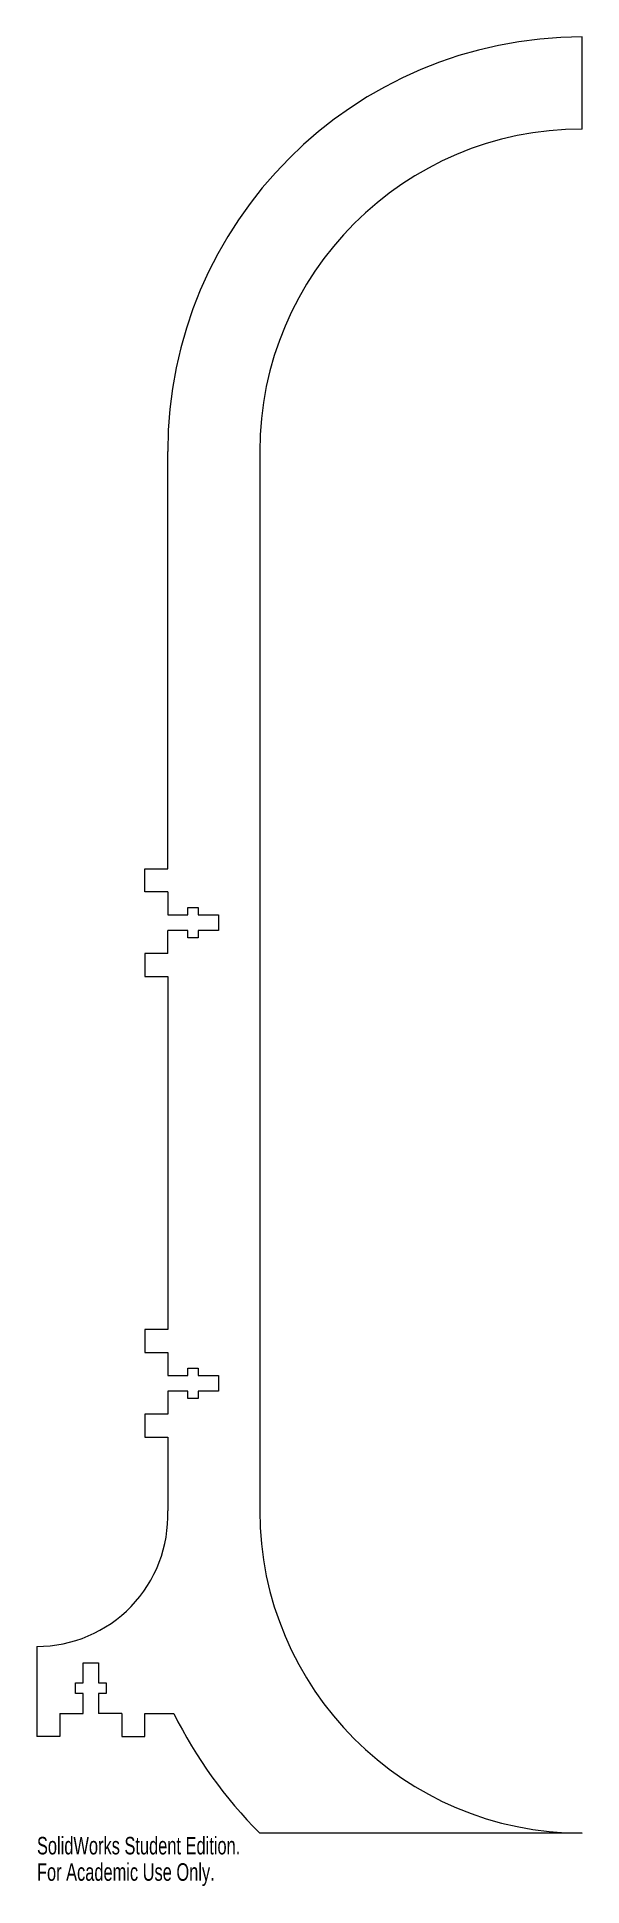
# Model space of a CAD drawing. Header units: inches. Extents: x -2.4 to 3.5, y -9.8 to 10.3.
import ezdxf

# ---------------------------------------------------------------- set-up
doc = ezdxf.new("R2010")
doc.units = ezdxf.units.IN
doc.header["$MEASUREMENT"] = 0
doc.styles.add('SLDTEXTSTYLE0', font='TXT', dxfattribs={"width": 0.7})

msp = doc.modelspace()

# ---------------------------------------------------------------- linework, layer by layer
at = {"color": 7, "linetype": 'Continuous', "lineweight": 15}
for p, q in [((3.5, 9.25), (3.5, 10.25)), ((-1, 1.22), (-1, 5.75)), ((0, 5.75), (0, -5.75)), ((-1.25, 1.22), (-1, 1.22)), ((-1.25, 0.97), (-1.25, 1.22)), ((-1, 0.97), (-1.25, 0.97)), ((-1, 0.97), (-1, 0.72)), ((-1, 0.72), (-0.782, 0.72)), ((-0.782, 0.72), (-0.782, 0.8)), ((-0.782, 0.8), (-0.668, 0.8)), ((-0.668, 0.8), (-0.668, 0.72)), ((-0.668, 0.72), (-0.45, 0.72)), ((-0.45, 0.72), (-0.45, 0.55)), ((-1, 0.3), (-1, 0.55)), ((-0.782, 0.55), (-1, 0.55)), ((-0.782, 0.47), (-0.782, 0.55)), ((-0.668, 0.47), (-0.782, 0.47)), ((-0.45, 0.55), (-0.668, 0.55)), ((-0.668, 0.55), (-0.668, 0.47)), ((-1, 0.3), (-1.25, 0.3)), ((-1.25, 0.3), (-1.25, 0.05)), ((-1.25, 0.05), (-1, 0.05)), ((-1, 0.05), (-1, -3.78)), ((-1, -3.78), (-1.25, -3.78)), ((-1.25, -3.78), (-1.25, -4.03)), ((-1.25, -4.03), (-1, -4.03)), ((-1, -4.03), (-1, -4.28)), ((-0.782, -4.28), (-0.782, -4.2)), ((-0.782, -4.2), (-0.668, -4.2)), ((-0.668, -4.2), (-0.668, -4.28)), ((-1, -4.28), (-0.782, -4.28)), ((-0.668, -4.28), (-0.45, -4.28)), ((-0.45, -4.28), (-0.45, -4.45)), ((-0.782, -4.45), (-1, -4.45)), ((-1, -4.45), (-1, -4.7)), ((-0.782, -4.53), (-0.782, -4.45)), ((-0.668, -4.53), (-0.782, -4.53)), ((-0.45, -4.45), (-0.668, -4.45)), ((-0.668, -4.45), (-0.668, -4.53)), ((-1, -4.7), (-1.25, -4.7)), ((-1.25, -4.7), (-1.25, -4.95)), ((-1.25, -4.95), (-1, -4.95)), ((-1, -4.95), (-1, -5.75)), ((-2.42, -7.222), (-2.42, -8.2)), ((-1.92, -7.618), (-1.92, -7.4)), ((-1.92, -7.4), (-1.75, -7.4)), ((-1.75, -7.4), (-1.75, -7.618)), ((-2, -7.732), (-2, -7.618)), ((-2, -7.618), (-1.92, -7.618)), ((-1.75, -7.618), (-1.67, -7.618)), ((-1.67, -7.618), (-1.67, -7.732)), ((-1.92, -7.732), (-2, -7.732)), ((-1.92, -7.95), (-1.92, -7.732)), ((-1.67, -7.732), (-1.75, -7.732)), ((-1.75, -7.732), (-1.75, -7.95)), ((-2.17, -7.95), (-2.17, -8.2)), ((-2.17, -7.95), (-1.92, -7.95)), ((-1.5, -7.95), (-1.75, -7.95)), ((-1.5, -7.95), (-1.5, -8.2)), ((-1.25, -8.2), (-1.25, -7.95)), ((-1.25, -7.95), (-0.934, -7.95)), ((-2.17, -8.2), (-2.42, -8.2)), ((-1.5, -8.2), (-1.25, -8.2)), ((3.5, -9.25), (0, -9.25))]:
    msp.add_line(p, q, dxfattribs=at)
for centre, radius, start, end in [((3.5, 5.75), 4.5, 90, 180), ((3.5, 5.75), 3.5, 90, 180), ((-2.42, -5.801), 1.421, 270, 2.0737), ((3.5, -5.75), 3.5, 180, 270), ((3.5, -5.75), 4.95, 206.3893, 225)]:
    msp.add_arc(centre, radius, start, end, dxfattribs=at)

# ---------------------------------------------------------------- texts
at = {"color": 7, "linetype": 'Continuous', "char_height": 0.1903, "attachment_point": 1, "style": 'SLDTEXTSTYLE0'}
for s, insert in [('SolidWorks Student Edition.', (-2.42, -9.29)), ('For Academic Use Only.', (-2.42, -9.576))]:
    msp.add_mtext(s, dxfattribs=dict(at, insert=insert))

doc.saveas('drawing.dxf')
